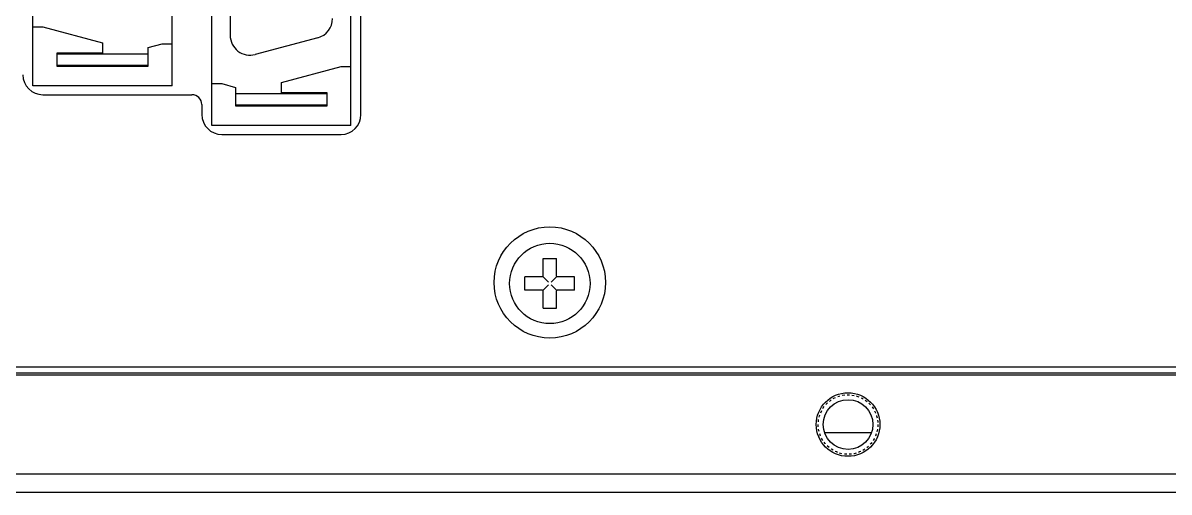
# Model space of a CAD drawing. Header units: inches. Extents: x 3 to 406, y 5 to 135.
# Drawn here: x 46.4 to 104, y 4.7 to 28.3 of the extents above; entities that cross this region are included whole.
import ezdxf

# ---------------------------------------------------------------- set-up
doc = ezdxf.new("R2010")
doc.units = ezdxf.units.IN
doc.header["$LTSCALE"] = 1.21
doc.header["$MEASUREMENT"] = 0
doc.linetypes.add('HIDDEN', pattern=[0.2, 0.1, -0.1])
for name, color, linetype in [('BSEJ72C_4_001_DXF_HIDDEN_LINE', 7, 'CONTINUOUS'), ('BSEJ72C_4_00DXF_CONTINUOUS_LINE', 7, 'CONTINUOUS'), ('GBT819_2-M2_DXF_CONTINUOUS_LINE', 7, 'CONTINUOUS'), ('TE_1734101_5DXF_CONTINUOUS_LINE', 7, 'CONTINUOUS')]:
    doc.layers.add(name, color=color, linetype=linetype)

msp = doc.modelspace()

# ---------------------------------------------------------------- linework, layer by layer
at = {"layer": 'BSEJ72C_4_001_DXF_HIDDEN_LINE', "color": 8, "linetype": 'HIDDEN'}
msp.add_circle((87.896, 8.08), 1.5, dxfattribs=at)
at = {"layer": 'BSEJ72C_4_00DXF_CONTINUOUS_LINE', "color": 7, "linetype": 'Continuous'}
for p, q in [((63.396, 23.68), (63.396, 65.78)), ((47.396, 24.68), (54.896, 24.68)), ((55.396, 24.18), (55.396, 23.68)), ((56.396, 22.68), (62.396, 22.68)), ((5.896, 10.98), (400.896, 10.98)), ((5.896, 10.68), (400.896, 10.68)), ((6.096, 10.58), (400.696, 10.58)), ((86.716, 7.68), (89.077, 7.68)), ((400.696, 5.58), (6.096, 5.58)), ((5.896, 4.68), (400.896, 4.68))]:
    msp.add_line(p, q, dxfattribs=at)
for centre, radius in [((72.896, 15.23), 2.8), ((87.896, 8.08), 1.6), ((87.896, 8.08), 1.25)]:
    msp.add_circle(centre, radius, dxfattribs=at)
for centre, radius, start, end in [((47.396, 25.68), 1, 180, 270), ((54.896, 24.18), 0.5, 0, 90), ((56.396, 23.68), 1, 180, 270), ((62.396, 23.68), 1, 270, 0), ((86.889, 9.3), 1.62, 263.59892, 269.99784), ((88.903, 9.3), 1.62, 270.00216, 276.40108)]:
    msp.add_arc(centre, radius, start, end, dxfattribs=at)
at = {"layer": 'GBT819_2-M2_DXF_CONTINUOUS_LINE', "color": 7, "linetype": 'Continuous'}
for p, q in [((72.556, 15.545), (72.556, 16.43)), ((72.556, 16.43), (73.236, 16.43)), ((73.236, 15.545), (73.236, 16.43)), ((71.646, 14.84), (71.646, 15.52)), ((72.531, 15.52), (71.646, 15.52)), ((72.549, 15.527), (72.83, 15.246)), ((72.549, 14.832), (72.83, 15.113)), ((73.244, 15.527), (72.963, 15.246)), ((73.244, 14.832), (72.963, 15.113)), ((74.146, 15.52), (73.261, 15.52)), ((74.146, 14.84), (74.146, 15.52)), ((72.531, 14.84), (71.646, 14.84)), ((72.556, 13.93), (72.556, 14.815)), ((73.236, 13.93), (73.236, 14.815)), ((74.146, 14.84), (73.261, 14.84)), ((72.556, 13.93), (73.236, 13.93))]:
    msp.add_line(p, q, dxfattribs=at)
msp.add_circle((72.896, 15.18), 2.023, dxfattribs=at)
for centre, start, end in [((72.531, 15.545), 270, 0), ((73.261, 15.545), 180, 270), ((72.531, 14.815), 0, 90), ((73.261, 14.815), 90, 180)]:
    msp.add_arc(centre, 0.025, start, end, dxfattribs=at)
at = {"layer": 'TE_1734101_5DXF_CONTINUOUS_LINE', "color": 7, "linetype": 'Continuous'}
for p, q in [((56.821, 61.69), (56.821, 27.67)), ((53.896, 25.13), (53.896, 55.92)), ((46.896, 25.13), (46.896, 47.23)), ((62.896, 23.13), (62.896, 30.13)), ((55.896, 23.13), (55.896, 29.44)), ((46.896, 28.1), (47.396, 28.1)), ((47.396, 28.1), (50.396, 27.296)), ((50.396, 27.296), (50.396, 26.775)), ((52.696, 27.05), (53.396, 27.237)), ((53.396, 27.237), (53.896, 27.237)), ((61.23, 27.548), (58.08, 26.704)), ((48.096, 26.775), (48.096, 26.125)), ((50.396, 26.775), (48.096, 26.775)), ((48.096, 26.735), (52.696, 26.735)), ((52.696, 26.125), (52.696, 27.05)), ((48.096, 26.164), (52.696, 26.164)), ((48.096, 26.125), (52.696, 26.125)), ((59.396, 25.296), (62.396, 26.1)), ((62.396, 26.1), (62.896, 26.1)), ((53.896, 25.13), (46.896, 25.13)), ((55.896, 25.237), (56.396, 25.237)), ((56.396, 25.237), (57.096, 25.05)), ((57.096, 25.05), (57.096, 24.125)), ((59.396, 24.775), (59.396, 25.296)), ((57.096, 24.735), (61.696, 24.735)), ((61.696, 24.775), (59.396, 24.775)), ((61.696, 24.125), (61.696, 24.775)), ((57.096, 24.164), (61.696, 24.164)), ((57.096, 24.125), (61.696, 24.125)), ((62.896, 23.13), (55.896, 23.13))]:
    msp.add_line(p, q, dxfattribs=at)
for centre, start, end in [((60.971, 28.514), 285, 0), ((57.821, 27.67), 180, 285)]:
    msp.add_arc(centre, 1, start, end, dxfattribs=at)

doc.saveas('drawing.dxf')
